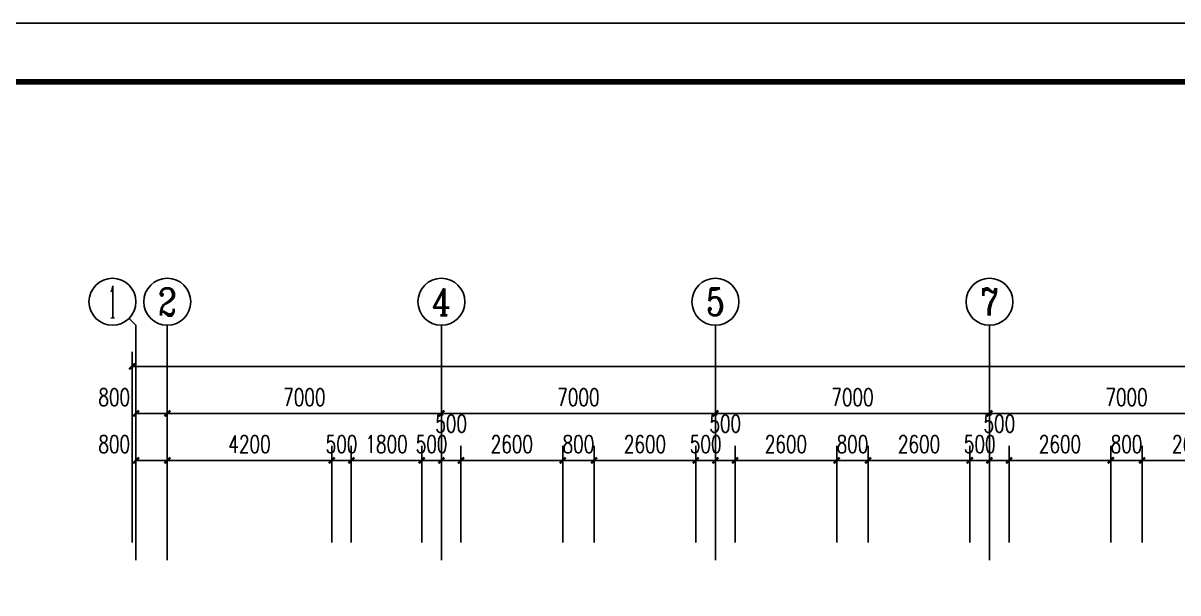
# Model space of a CAD drawing. Extents: x 1333527 to 1855755, y 1020844 to 1581249.
# Drawn here: x 1356491 to 1385986, y 1267537 to 1282088 of the extents above; entities that cross this region are included whole.
import ezdxf
from ezdxf.enums import TextEntityAlignment as Align

# ---------------------------------------------------------------- set-up
doc = ezdxf.new("R2010")
doc.units = 0
doc.header["$LTSCALE"] = 1000
doc.header["$PDSIZE"] = 5
doc.layers.add('1-建筑底图', color=8, linetype='Continuous', plot=False)
for name, color, linetype in [('AXIS_TEXT', 7, 'Continuous'), ('BTTK', 7, 'Continuous'), ('PUB_TITLE', 7, 'Continuous')]:
    doc.layers.add(name, color=color, linetype=linetype)
doc.styles.add('_TCH_AXIS', font='COMPLEX', dxfattribs={"bigfont": 'GBCBIG'})
doc.styles.add('_TCH_DIM_T3', font='SIMPLEX', dxfattribs={"width": 0.705882, "bigfont": 'GBCBIG'})
doc.styles.add('COMPLEX', font='COMPLEX')
doc.styles.add('HZ(TK)', font='geniso.shx', dxfattribs={"width": 0.9, "bigfont": 'hztxt.shx'})
doc.dimstyles.new('_TCH_ARCH&&150', dxfattribs={"dimtxt": 446.25, "dimasz": 150, "dimexe": 375, "dimexo": 450, "dimgap": 189.375, "dimtad": 1, "dimdec": 0, "dimzin": 0, "dimdsep": 46, "dimtxsty": '_TCH_DIM_T3', "dimblk": 'ARCHTICK', "dimcen": 0.09, "dimclrt": 7, "dimazin": 2, "dimtfac": 1, "dimtdec": 0, "dimtix": 1, "dimtmove": 2, "dimatfit": 3, "dimfxl": 1, "dimtolj": 1, "dimtzin": 0, "dimarcsym": 0})

# ---------------------------------------------------------------- blocks, each defined once
blk = doc.blocks.new('vhtemplate_2020年新竖式图框_A0')
at = {"layer": 'PUB_TITLE', "color": 7}
blk.add_lwpolyline([(0, 0), (1189, 0), (1189, 841), (0, 841)], close=True, dxfattribs=at)
at = {"layer": 'PUB_TITLE', "const_width": 1}
blk.add_lwpolyline([(25, 10), (1179, 10), (1179, 831), (25, 831)], close=True, dxfattribs=at)
at = {"layer": 'BTTK', "color": 4, "style": 'HZ(TK)', "width": 0.9}
for tag, p in [('合作单位', (1144, 743.5)), ('建设单位', (1144, 209.5)), ('工程名称', (1144, 176.5)), ('子项名称', (1154, 160)), ('图纸名称', (1144, 141))]:
    blk.add_attdef(tag, text='', height=3.5, dxfattribs=at).set_placement(p, align=Align.MIDDLE_CENTER)
for tag, p in [('注册证书号', (1156.5, 309.01)), ('注册印章号', (1156.5, 301.01)), ('设计号', (1154, 193)), ('图别', (1137.75, 34)), ('图号', (1170.25, 34)), ('版本号', (1137.75, 26)), ('日期', (1170.25, 26))]:
    blk.add_attdef(tag, text='', height=3.5, dxfattribs=at).set_placement(p, align=Align.MIDDLE)
blk = doc.blocks.new('_AXISO')
blk.add_circle((0, 0), 0.5)
at = {"layer": 'AXIS_TEXT', "style": 'COMPLEX', "width": 1.041667}
blk.add_attdef('A', text='', height=0.56, dxfattribs=at).set_placement((-0.25, -0.28), (0.25, -0.28), align=Align.FIT)
blk = doc.blocks.new('_ArchTick')
at = {"color": 0, "linetype": 'ByBlock', "const_width": 0.4}
blk.add_lwpolyline([(-0.5, -0.5), (0.5, 0.5)], dxfattribs=at)
blk = doc.blocks.new('*D317')
at = {"layer": '1-建筑底图', "color": 0, "lineweight": -2, "transparency": 16777216}
for p, q in [((500, 91950), (500, 94425)), ((1300, 91950), (1300, 94425)), ((500, 94050), (1300, 94050))]:
    blk.add_line(p, q, dxfattribs=at)
at = {"layer": 'Defpoints', "color": 0}
for p in [(1300, 94050), (500, 91500), (1300, 91500)]:
    blk.add_point(p, dxfattribs=at)
at = {"layer": '1-建筑底图', "color": 0, "lineweight": -2, "transparency": 16777216, "xscale": 150, "yscale": 150, "zscale": 150, "rotation": 180}
blk.add_blockref('_ArchTick', (500, 94050), dxfattribs=at)
at = {"layer": '1-建筑底图', "color": 0, "lineweight": -2, "transparency": 16777216, "xscale": 150, "yscale": 150, "zscale": 150}
blk.add_blockref('_ArchTick', (1300, 94050), dxfattribs=at)
at = {"layer": '1-建筑底图', "color": 7, "transparency": 16777216, "insert": (-55, 94463), "char_height": 446.2, "attachment_point": 5, "style": '_TCH_DIM_T3'}
blk.add_mtext('\\A1;800', dxfattribs=at)
blk = doc.blocks.new('*D318')
at = {"layer": '1-建筑底图', "color": 0, "lineweight": -2, "transparency": 16777216}
for p, q in [((1300, 91950), (1300, 94425)), ((5500, 91950), (5500, 94425)), ((1300, 94050), (5500, 94050))]:
    blk.add_line(p, q, dxfattribs=at)
at = {"layer": 'Defpoints', "color": 0}
for p in [(5500, 94050), (1300, 91500), (5500, 91500)]:
    blk.add_point(p, dxfattribs=at)
at = {"layer": '1-建筑底图', "color": 0, "lineweight": -2, "transparency": 16777216, "xscale": 150, "yscale": 150, "zscale": 150, "rotation": 180}
blk.add_blockref('_ArchTick', (1300, 94050), dxfattribs=at)
at = {"layer": '1-建筑底图', "color": 0, "lineweight": -2, "transparency": 16777216, "xscale": 150, "yscale": 150, "zscale": 150}
blk.add_blockref('_ArchTick', (5500, 94050), dxfattribs=at)
at = {"layer": '1-建筑底图', "color": 7, "transparency": 16777216, "insert": (3400, 94463), "char_height": 446.2, "attachment_point": 5, "style": '_TCH_DIM_T3'}
blk.add_mtext('\\A1;4200', dxfattribs=at)
blk = doc.blocks.new('*D319')
at = {"layer": '1-建筑底图', "color": 0, "lineweight": -2, "transparency": 16777216}
for p, q in [((5500, 91950), (5500, 94425)), ((6000, 91950), (6000, 94425)), ((5500, 94050), (5350, 94050)), ((5500, 94050), (6000, 94050)), ((6000, 94050), (6150, 94050))]:
    blk.add_line(p, q, dxfattribs=at)
at = {"layer": 'Defpoints', "color": 0}
for p in [(6000, 94050), (5500, 91500), (6000, 91500)]:
    blk.add_point(p, dxfattribs=at)
at = {"layer": '1-建筑底图', "color": 0, "lineweight": -2, "transparency": 16777216, "xscale": 150, "yscale": 150, "zscale": 150}
blk.add_blockref('_ArchTick', (5500, 94050), dxfattribs=at)
at = {"layer": '1-建筑底图', "color": 0, "lineweight": -2, "transparency": 16777216, "xscale": 150, "yscale": 150, "zscale": 150, "rotation": 180}
blk.add_blockref('_ArchTick', (6000, 94050), dxfattribs=at)
at = {"layer": '1-建筑底图', "color": 7, "transparency": 16777216, "insert": (5750, 94463), "char_height": 446.2, "attachment_point": 5, "style": '_TCH_DIM_T3'}
blk.add_mtext('\\A1;500', dxfattribs=at)
blk = doc.blocks.new('*D320')
at = {"layer": '1-建筑底图', "color": 0, "lineweight": -2, "transparency": 16777216}
for p, q in [((6000, 91950), (6000, 94425)), ((7800, 91950), (7800, 94425)), ((6000, 94050), (7800, 94050))]:
    blk.add_line(p, q, dxfattribs=at)
at = {"layer": 'Defpoints', "color": 0}
for p in [(7800, 94050), (6000, 91500), (7800, 91500)]:
    blk.add_point(p, dxfattribs=at)
at = {"layer": '1-建筑底图', "color": 0, "lineweight": -2, "transparency": 16777216, "xscale": 150, "yscale": 150, "zscale": 150, "rotation": 180}
blk.add_blockref('_ArchTick', (6000, 94050), dxfattribs=at)
at = {"layer": '1-建筑底图', "color": 0, "lineweight": -2, "transparency": 16777216, "xscale": 150, "yscale": 150, "zscale": 150}
blk.add_blockref('_ArchTick', (7800, 94050), dxfattribs=at)
at = {"layer": '1-建筑底图', "color": 7, "transparency": 16777216, "insert": (6900, 94463), "char_height": 446.2, "attachment_point": 5, "style": '_TCH_DIM_T3'}
blk.add_mtext('\\A1;1800', dxfattribs=at)
blk = doc.blocks.new('*D321')
at = {"layer": '1-建筑底图', "color": 0, "lineweight": -2, "transparency": 16777216}
for p, q in [((7800, 91950), (7800, 94425)), ((8300, 91950), (8300, 94425)), ((7800, 94050), (7650, 94050)), ((7800, 94050), (8300, 94050)), ((8300, 94050), (8450, 94050))]:
    blk.add_line(p, q, dxfattribs=at)
at = {"layer": 'Defpoints', "color": 0}
for p in [(8300, 94050), (7800, 91500), (8300, 91500)]:
    blk.add_point(p, dxfattribs=at)
at = {"layer": '1-建筑底图', "color": 0, "lineweight": -2, "transparency": 16777216, "xscale": 150, "yscale": 150, "zscale": 150}
blk.add_blockref('_ArchTick', (7800, 94050), dxfattribs=at)
at = {"layer": '1-建筑底图', "color": 0, "lineweight": -2, "transparency": 16777216, "xscale": 150, "yscale": 150, "zscale": 150, "rotation": 180}
blk.add_blockref('_ArchTick', (8300, 94050), dxfattribs=at)
at = {"layer": '1-建筑底图', "color": 7, "transparency": 16777216, "insert": (8050, 94463), "char_height": 446.2, "attachment_point": 5, "style": '_TCH_DIM_T3'}
blk.add_mtext('\\A1;500', dxfattribs=at)
blk = doc.blocks.new('*D322')
at = {"layer": '1-建筑底图', "color": 0, "lineweight": -2, "transparency": 16777216}
for p, q in [((8300, 91950), (8300, 94425)), ((8800, 91950), (8800, 94425)), ((8300, 94050), (8800, 94050))]:
    blk.add_line(p, q, dxfattribs=at)
at = {"layer": 'Defpoints', "color": 0}
for p in [(8800, 94050), (8300, 91500), (8800, 91500)]:
    blk.add_point(p, dxfattribs=at)
at = {"layer": '1-建筑底图', "color": 0, "lineweight": -2, "transparency": 16777216, "xscale": 150, "yscale": 150, "zscale": 150, "rotation": 180}
blk.add_blockref('_ArchTick', (8300, 94050), dxfattribs=at)
at = {"layer": '1-建筑底图', "color": 0, "lineweight": -2, "transparency": 16777216, "xscale": 150, "yscale": 150, "zscale": 150}
blk.add_blockref('_ArchTick', (8800, 94050), dxfattribs=at)
at = {"layer": '1-建筑底图', "color": 7, "transparency": 16777216, "insert": (8550, 94988), "char_height": 446.2, "attachment_point": 5, "style": '_TCH_DIM_T3'}
blk.add_mtext('\\A1;500', dxfattribs=at)
blk = doc.blocks.new('*D323')
at = {"layer": '1-建筑底图', "color": 0, "lineweight": -2, "transparency": 16777216}
for p, q in [((8800, 91950), (8800, 94425)), ((11400, 91950), (11400, 94425)), ((8800, 94050), (11400, 94050))]:
    blk.add_line(p, q, dxfattribs=at)
at = {"layer": 'Defpoints', "color": 0}
for p in [(11400, 94050), (8800, 91500), (11400, 91500)]:
    blk.add_point(p, dxfattribs=at)
at = {"layer": '1-建筑底图', "color": 0, "lineweight": -2, "transparency": 16777216, "xscale": 150, "yscale": 150, "zscale": 150, "rotation": 180}
blk.add_blockref('_ArchTick', (8800, 94050), dxfattribs=at)
at = {"layer": '1-建筑底图', "color": 0, "lineweight": -2, "transparency": 16777216, "xscale": 150, "yscale": 150, "zscale": 150}
blk.add_blockref('_ArchTick', (11400, 94050), dxfattribs=at)
at = {"layer": '1-建筑底图', "color": 7, "transparency": 16777216, "insert": (10100, 94463), "char_height": 446.2, "attachment_point": 5, "style": '_TCH_DIM_T3'}
blk.add_mtext('\\A1;2600', dxfattribs=at)
blk = doc.blocks.new('*D324')
at = {"layer": '1-建筑底图', "color": 0, "lineweight": -2, "transparency": 16777216}
for p, q in [((11400, 91950), (11400, 94425)), ((12200, 91950), (12200, 94425)), ((11400, 94050), (11250, 94050)), ((11400, 94050), (12200, 94050)), ((12200, 94050), (12350, 94050))]:
    blk.add_line(p, q, dxfattribs=at)
at = {"layer": 'Defpoints', "color": 0}
for p in [(12200, 94050), (11400, 91500), (12200, 91500)]:
    blk.add_point(p, dxfattribs=at)
at = {"layer": '1-建筑底图', "color": 0, "lineweight": -2, "transparency": 16777216, "xscale": 150, "yscale": 150, "zscale": 150}
blk.add_blockref('_ArchTick', (11400, 94050), dxfattribs=at)
at = {"layer": '1-建筑底图', "color": 0, "lineweight": -2, "transparency": 16777216, "xscale": 150, "yscale": 150, "zscale": 150, "rotation": 180}
blk.add_blockref('_ArchTick', (12200, 94050), dxfattribs=at)
at = {"layer": '1-建筑底图', "color": 7, "transparency": 16777216, "insert": (11800, 94463), "char_height": 446.2, "attachment_point": 5, "style": '_TCH_DIM_T3'}
blk.add_mtext('\\A1;800', dxfattribs=at)
blk = doc.blocks.new('*D325')
at = {"layer": '1-建筑底图', "color": 0, "lineweight": -2, "transparency": 16777216}
for p, q in [((12200, 91950), (12200, 94425)), ((14800, 91950), (14800, 94425)), ((12200, 94050), (14800, 94050))]:
    blk.add_line(p, q, dxfattribs=at)
at = {"layer": 'Defpoints', "color": 0}
for p in [(14800, 94050), (12200, 91500), (14800, 91500)]:
    blk.add_point(p, dxfattribs=at)
at = {"layer": '1-建筑底图', "color": 0, "lineweight": -2, "transparency": 16777216, "xscale": 150, "yscale": 150, "zscale": 150, "rotation": 180}
blk.add_blockref('_ArchTick', (12200, 94050), dxfattribs=at)
at = {"layer": '1-建筑底图', "color": 0, "lineweight": -2, "transparency": 16777216, "xscale": 150, "yscale": 150, "zscale": 150}
blk.add_blockref('_ArchTick', (14800, 94050), dxfattribs=at)
at = {"layer": '1-建筑底图', "color": 7, "transparency": 16777216, "insert": (13500, 94463), "char_height": 446.2, "attachment_point": 5, "style": '_TCH_DIM_T3'}
blk.add_mtext('\\A1;2600', dxfattribs=at)
blk = doc.blocks.new('*D326')
at = {"layer": '1-建筑底图', "color": 0, "lineweight": -2, "transparency": 16777216}
for p, q in [((14800, 91950), (14800, 94425)), ((15300, 91950), (15300, 94425)), ((14800, 94050), (14650, 94050)), ((14800, 94050), (15300, 94050)), ((15300, 94050), (15450, 94050))]:
    blk.add_line(p, q, dxfattribs=at)
at = {"layer": 'Defpoints', "color": 0}
for p in [(15300, 94050), (14800, 91500), (15300, 91500)]:
    blk.add_point(p, dxfattribs=at)
at = {"layer": '1-建筑底图', "color": 0, "lineweight": -2, "transparency": 16777216, "xscale": 150, "yscale": 150, "zscale": 150}
blk.add_blockref('_ArchTick', (14800, 94050), dxfattribs=at)
at = {"layer": '1-建筑底图', "color": 0, "lineweight": -2, "transparency": 16777216, "xscale": 150, "yscale": 150, "zscale": 150, "rotation": 180}
blk.add_blockref('_ArchTick', (15300, 94050), dxfattribs=at)
at = {"layer": '1-建筑底图', "color": 7, "transparency": 16777216, "insert": (15050, 94463), "char_height": 446.2, "attachment_point": 5, "style": '_TCH_DIM_T3'}
blk.add_mtext('\\A1;500', dxfattribs=at)
blk = doc.blocks.new('*D327')
at = {"layer": '1-建筑底图', "color": 0, "lineweight": -2, "transparency": 16777216}
for p, q in [((15300, 91950), (15300, 94425)), ((15800, 91950), (15800, 94425)), ((15300, 94050), (15800, 94050))]:
    blk.add_line(p, q, dxfattribs=at)
at = {"layer": 'Defpoints', "color": 0}
for p in [(15800, 94050), (15300, 91500), (15800, 91500)]:
    blk.add_point(p, dxfattribs=at)
at = {"layer": '1-建筑底图', "color": 0, "lineweight": -2, "transparency": 16777216, "xscale": 150, "yscale": 150, "zscale": 150, "rotation": 180}
blk.add_blockref('_ArchTick', (15300, 94050), dxfattribs=at)
at = {"layer": '1-建筑底图', "color": 0, "lineweight": -2, "transparency": 16777216, "xscale": 150, "yscale": 150, "zscale": 150}
blk.add_blockref('_ArchTick', (15800, 94050), dxfattribs=at)
at = {"layer": '1-建筑底图', "color": 7, "transparency": 16777216, "insert": (15550, 94988), "char_height": 446.2, "attachment_point": 5, "style": '_TCH_DIM_T3'}
blk.add_mtext('\\A1;500', dxfattribs=at)
blk = doc.blocks.new('*D328')
at = {"layer": '1-建筑底图', "color": 0, "lineweight": -2, "transparency": 16777216}
for p, q in [((15800, 91950), (15800, 94425)), ((18400, 91950), (18400, 94425)), ((15800, 94050), (18400, 94050))]:
    blk.add_line(p, q, dxfattribs=at)
at = {"layer": 'Defpoints', "color": 0}
for p in [(18400, 94050), (15800, 91500), (18400, 91500)]:
    blk.add_point(p, dxfattribs=at)
at = {"layer": '1-建筑底图', "color": 0, "lineweight": -2, "transparency": 16777216, "xscale": 150, "yscale": 150, "zscale": 150, "rotation": 180}
blk.add_blockref('_ArchTick', (15800, 94050), dxfattribs=at)
at = {"layer": '1-建筑底图', "color": 0, "lineweight": -2, "transparency": 16777216, "xscale": 150, "yscale": 150, "zscale": 150}
blk.add_blockref('_ArchTick', (18400, 94050), dxfattribs=at)
at = {"layer": '1-建筑底图', "color": 7, "transparency": 16777216, "insert": (17100, 94463), "char_height": 446.2, "attachment_point": 5, "style": '_TCH_DIM_T3'}
blk.add_mtext('\\A1;2600', dxfattribs=at)
blk = doc.blocks.new('*D329')
at = {"layer": '1-建筑底图', "color": 0, "lineweight": -2, "transparency": 16777216}
for p, q in [((18400, 91950), (18400, 94425)), ((19200, 91950), (19200, 94425)), ((18400, 94050), (18250, 94050)), ((18400, 94050), (19200, 94050)), ((19200, 94050), (19350, 94050))]:
    blk.add_line(p, q, dxfattribs=at)
at = {"layer": 'Defpoints', "color": 0}
for p in [(19200, 94050), (18400, 91500), (19200, 91500)]:
    blk.add_point(p, dxfattribs=at)
at = {"layer": '1-建筑底图', "color": 0, "lineweight": -2, "transparency": 16777216, "xscale": 150, "yscale": 150, "zscale": 150}
blk.add_blockref('_ArchTick', (18400, 94050), dxfattribs=at)
at = {"layer": '1-建筑底图', "color": 0, "lineweight": -2, "transparency": 16777216, "xscale": 150, "yscale": 150, "zscale": 150, "rotation": 180}
blk.add_blockref('_ArchTick', (19200, 94050), dxfattribs=at)
at = {"layer": '1-建筑底图', "color": 7, "transparency": 16777216, "insert": (18800, 94463), "char_height": 446.2, "attachment_point": 5, "style": '_TCH_DIM_T3'}
blk.add_mtext('\\A1;800', dxfattribs=at)
blk = doc.blocks.new('*D330')
at = {"layer": '1-建筑底图', "color": 0, "lineweight": -2, "transparency": 16777216}
for p, q in [((19200, 91950), (19200, 94425)), ((21800, 91950), (21800, 94425)), ((19200, 94050), (21800, 94050))]:
    blk.add_line(p, q, dxfattribs=at)
at = {"layer": 'Defpoints', "color": 0}
for p in [(21800, 94050), (19200, 91500), (21800, 91500)]:
    blk.add_point(p, dxfattribs=at)
at = {"layer": '1-建筑底图', "color": 0, "lineweight": -2, "transparency": 16777216, "xscale": 150, "yscale": 150, "zscale": 150, "rotation": 180}
blk.add_blockref('_ArchTick', (19200, 94050), dxfattribs=at)
at = {"layer": '1-建筑底图', "color": 0, "lineweight": -2, "transparency": 16777216, "xscale": 150, "yscale": 150, "zscale": 150}
blk.add_blockref('_ArchTick', (21800, 94050), dxfattribs=at)
at = {"layer": '1-建筑底图', "color": 7, "transparency": 16777216, "insert": (20500, 94463), "char_height": 446.2, "attachment_point": 5, "style": '_TCH_DIM_T3'}
blk.add_mtext('\\A1;2600', dxfattribs=at)
blk = doc.blocks.new('*D331')
at = {"layer": '1-建筑底图', "color": 0, "lineweight": -2, "transparency": 16777216}
for p, q in [((21800, 91950), (21800, 94425)), ((22300, 91950), (22300, 94425)), ((21800, 94050), (21650, 94050)), ((21800, 94050), (22300, 94050)), ((22300, 94050), (22450, 94050))]:
    blk.add_line(p, q, dxfattribs=at)
at = {"layer": 'Defpoints', "color": 0}
for p in [(22300, 94050), (21800, 91500), (22300, 91500)]:
    blk.add_point(p, dxfattribs=at)
at = {"layer": '1-建筑底图', "color": 0, "lineweight": -2, "transparency": 16777216, "xscale": 150, "yscale": 150, "zscale": 150}
blk.add_blockref('_ArchTick', (21800, 94050), dxfattribs=at)
at = {"layer": '1-建筑底图', "color": 0, "lineweight": -2, "transparency": 16777216, "xscale": 150, "yscale": 150, "zscale": 150, "rotation": 180}
blk.add_blockref('_ArchTick', (22300, 94050), dxfattribs=at)
at = {"layer": '1-建筑底图', "color": 7, "transparency": 16777216, "insert": (22050, 94463), "char_height": 446.2, "attachment_point": 5, "style": '_TCH_DIM_T3'}
blk.add_mtext('\\A1;500', dxfattribs=at)
blk = doc.blocks.new('*D332')
at = {"layer": '1-建筑底图', "color": 0, "lineweight": -2, "transparency": 16777216}
for p, q in [((22300, 91950), (22300, 94425)), ((22800, 91950), (22800, 94425)), ((22300, 94050), (22800, 94050))]:
    blk.add_line(p, q, dxfattribs=at)
at = {"layer": 'Defpoints', "color": 0}
for p in [(22800, 94050), (22300, 91500), (22800, 91500)]:
    blk.add_point(p, dxfattribs=at)
at = {"layer": '1-建筑底图', "color": 0, "lineweight": -2, "transparency": 16777216, "xscale": 150, "yscale": 150, "zscale": 150, "rotation": 180}
blk.add_blockref('_ArchTick', (22300, 94050), dxfattribs=at)
at = {"layer": '1-建筑底图', "color": 0, "lineweight": -2, "transparency": 16777216, "xscale": 150, "yscale": 150, "zscale": 150}
blk.add_blockref('_ArchTick', (22800, 94050), dxfattribs=at)
at = {"layer": '1-建筑底图', "color": 7, "transparency": 16777216, "insert": (22550, 94988), "char_height": 446.2, "attachment_point": 5, "style": '_TCH_DIM_T3'}
blk.add_mtext('\\A1;500', dxfattribs=at)
blk = doc.blocks.new('*D333')
at = {"layer": '1-建筑底图', "color": 0, "lineweight": -2, "transparency": 16777216}
for p, q in [((22800, 91950), (22800, 94425)), ((25400, 91950), (25400, 94425)), ((22800, 94050), (25400, 94050))]:
    blk.add_line(p, q, dxfattribs=at)
at = {"layer": 'Defpoints', "color": 0}
for p in [(25400, 94050), (22800, 91500), (25400, 91500)]:
    blk.add_point(p, dxfattribs=at)
at = {"layer": '1-建筑底图', "color": 0, "lineweight": -2, "transparency": 16777216, "xscale": 150, "yscale": 150, "zscale": 150, "rotation": 180}
blk.add_blockref('_ArchTick', (22800, 94050), dxfattribs=at)
at = {"layer": '1-建筑底图', "color": 0, "lineweight": -2, "transparency": 16777216, "xscale": 150, "yscale": 150, "zscale": 150}
blk.add_blockref('_ArchTick', (25400, 94050), dxfattribs=at)
at = {"layer": '1-建筑底图', "color": 7, "transparency": 16777216, "insert": (24100, 94463), "char_height": 446.2, "attachment_point": 5, "style": '_TCH_DIM_T3'}
blk.add_mtext('\\A1;2600', dxfattribs=at)
blk = doc.blocks.new('*D334')
at = {"layer": '1-建筑底图', "color": 0, "lineweight": -2, "transparency": 16777216}
for p, q in [((25400, 91950), (25400, 94425)), ((26200, 91950), (26200, 94425)), ((25400, 94050), (25250, 94050)), ((25400, 94050), (26200, 94050)), ((26200, 94050), (26350, 94050))]:
    blk.add_line(p, q, dxfattribs=at)
at = {"layer": 'Defpoints', "color": 0}
for p in [(26200, 94050), (25400, 91500), (26200, 91500)]:
    blk.add_point(p, dxfattribs=at)
at = {"layer": '1-建筑底图', "color": 0, "lineweight": -2, "transparency": 16777216, "xscale": 150, "yscale": 150, "zscale": 150}
blk.add_blockref('_ArchTick', (25400, 94050), dxfattribs=at)
at = {"layer": '1-建筑底图', "color": 0, "lineweight": -2, "transparency": 16777216, "xscale": 150, "yscale": 150, "zscale": 150, "rotation": 180}
blk.add_blockref('_ArchTick', (26200, 94050), dxfattribs=at)
at = {"layer": '1-建筑底图', "color": 7, "transparency": 16777216, "insert": (25800, 94463), "char_height": 446.2, "attachment_point": 5, "style": '_TCH_DIM_T3'}
blk.add_mtext('\\A1;800', dxfattribs=at)
blk = doc.blocks.new('*D335')
at = {"layer": '1-建筑底图', "color": 0, "lineweight": -2, "transparency": 16777216}
for p, q in [((26200, 91950), (26200, 94425)), ((28800, 91950), (28800, 94425)), ((26200, 94050), (28800, 94050))]:
    blk.add_line(p, q, dxfattribs=at)
at = {"layer": 'Defpoints', "color": 0}
for p in [(28800, 94050), (26200, 91500), (28800, 91500)]:
    blk.add_point(p, dxfattribs=at)
at = {"layer": '1-建筑底图', "color": 0, "lineweight": -2, "transparency": 16777216, "xscale": 150, "yscale": 150, "zscale": 150, "rotation": 180}
blk.add_blockref('_ArchTick', (26200, 94050), dxfattribs=at)
at = {"layer": '1-建筑底图', "color": 0, "lineweight": -2, "transparency": 16777216, "xscale": 150, "yscale": 150, "zscale": 150}
blk.add_blockref('_ArchTick', (28800, 94050), dxfattribs=at)
at = {"layer": '1-建筑底图', "color": 7, "transparency": 16777216, "insert": (27500, 94463), "char_height": 446.2, "attachment_point": 5, "style": '_TCH_DIM_T3'}
blk.add_mtext('\\A1;2600', dxfattribs=at)
blk = doc.blocks.new('*D467')
at = {"layer": '1-建筑底图', "color": 0, "lineweight": -2, "transparency": 16777216}
for p, q in [((500, 91950), (500, 95625)), ((1300, 91950), (1300, 95625)), ((500, 95250), (1300, 95250))]:
    blk.add_line(p, q, dxfattribs=at)
at = {"layer": 'Defpoints', "color": 0}
for p in [(1300, 95250), (500, 91500), (1300, 91500)]:
    blk.add_point(p, dxfattribs=at)
at = {"layer": '1-建筑底图', "color": 0, "lineweight": -2, "transparency": 16777216, "xscale": 150, "yscale": 150, "zscale": 150, "rotation": 180}
blk.add_blockref('_ArchTick', (500, 95250), dxfattribs=at)
at = {"layer": '1-建筑底图', "color": 0, "lineweight": -2, "transparency": 16777216, "xscale": 150, "yscale": 150, "zscale": 150}
blk.add_blockref('_ArchTick', (1300, 95250), dxfattribs=at)
at = {"layer": '1-建筑底图', "color": 7, "transparency": 16777216, "insert": (-55, 95663), "char_height": 446.2, "attachment_point": 5, "style": '_TCH_DIM_T3'}
blk.add_mtext('\\A1;800', dxfattribs=at)
blk = doc.blocks.new('*D468')
at = {"layer": '1-建筑底图', "color": 0, "lineweight": -2, "transparency": 16777216}
for p, q in [((1300, 91950), (1300, 95625)), ((8300, 91950), (8300, 95625)), ((1300, 95250), (8300, 95250))]:
    blk.add_line(p, q, dxfattribs=at)
at = {"layer": 'Defpoints', "color": 0}
for p in [(8300, 95250), (1300, 91500), (8300, 91500)]:
    blk.add_point(p, dxfattribs=at)
at = {"layer": '1-建筑底图', "color": 0, "lineweight": -2, "transparency": 16777216, "xscale": 150, "yscale": 150, "zscale": 150, "rotation": 180}
blk.add_blockref('_ArchTick', (1300, 95250), dxfattribs=at)
at = {"layer": '1-建筑底图', "color": 0, "lineweight": -2, "transparency": 16777216, "xscale": 150, "yscale": 150, "zscale": 150}
blk.add_blockref('_ArchTick', (8300, 95250), dxfattribs=at)
at = {"layer": '1-建筑底图', "color": 7, "transparency": 16777216, "insert": (4800, 95663), "char_height": 446.2, "attachment_point": 5, "style": '_TCH_DIM_T3'}
blk.add_mtext('\\A1;7000', dxfattribs=at)
blk = doc.blocks.new('*D469')
at = {"layer": '1-建筑底图', "color": 0, "lineweight": -2, "transparency": 16777216}
for p, q in [((8300, 91950), (8300, 95625)), ((15300, 91950), (15300, 95625)), ((8300, 95250), (15300, 95250))]:
    blk.add_line(p, q, dxfattribs=at)
at = {"layer": 'Defpoints', "color": 0}
for p in [(15300, 95250), (8300, 91500), (15300, 91500)]:
    blk.add_point(p, dxfattribs=at)
at = {"layer": '1-建筑底图', "color": 0, "lineweight": -2, "transparency": 16777216, "xscale": 150, "yscale": 150, "zscale": 150, "rotation": 180}
blk.add_blockref('_ArchTick', (8300, 95250), dxfattribs=at)
at = {"layer": '1-建筑底图', "color": 0, "lineweight": -2, "transparency": 16777216, "xscale": 150, "yscale": 150, "zscale": 150}
blk.add_blockref('_ArchTick', (15300, 95250), dxfattribs=at)
at = {"layer": '1-建筑底图', "color": 7, "transparency": 16777216, "insert": (11800, 95663), "char_height": 446.2, "attachment_point": 5, "style": '_TCH_DIM_T3'}
blk.add_mtext('\\A1;7000', dxfattribs=at)
blk = doc.blocks.new('*D470')
at = {"layer": '1-建筑底图', "color": 0, "lineweight": -2, "transparency": 16777216}
for p, q in [((15300, 91950), (15300, 95625)), ((22300, 91950), (22300, 95625)), ((15300, 95250), (22300, 95250))]:
    blk.add_line(p, q, dxfattribs=at)
at = {"layer": 'Defpoints', "color": 0}
for p in [(22300, 95250), (15300, 91500), (22300, 91500)]:
    blk.add_point(p, dxfattribs=at)
at = {"layer": '1-建筑底图', "color": 0, "lineweight": -2, "transparency": 16777216, "xscale": 150, "yscale": 150, "zscale": 150, "rotation": 180}
blk.add_blockref('_ArchTick', (15300, 95250), dxfattribs=at)
at = {"layer": '1-建筑底图', "color": 0, "lineweight": -2, "transparency": 16777216, "xscale": 150, "yscale": 150, "zscale": 150}
blk.add_blockref('_ArchTick', (22300, 95250), dxfattribs=at)
at = {"layer": '1-建筑底图', "color": 7, "transparency": 16777216, "insert": (18800, 95663), "char_height": 446.2, "attachment_point": 5, "style": '_TCH_DIM_T3'}
blk.add_mtext('\\A1;7000', dxfattribs=at)
blk = doc.blocks.new('*D471')
at = {"layer": '1-建筑底图', "color": 0, "lineweight": -2, "transparency": 16777216}
for p, q in [((22300, 91950), (22300, 95625)), ((29300, 91950), (29300, 95625)), ((22300, 95250), (29300, 95250))]:
    blk.add_line(p, q, dxfattribs=at)
at = {"layer": 'Defpoints', "color": 0}
for p in [(29300, 95250), (22300, 91500), (29300, 91500)]:
    blk.add_point(p, dxfattribs=at)
at = {"layer": '1-建筑底图', "color": 0, "lineweight": -2, "transparency": 16777216, "xscale": 150, "yscale": 150, "zscale": 150, "rotation": 180}
blk.add_blockref('_ArchTick', (22300, 95250), dxfattribs=at)
at = {"layer": '1-建筑底图', "color": 0, "lineweight": -2, "transparency": 16777216, "xscale": 150, "yscale": 150, "zscale": 150}
blk.add_blockref('_ArchTick', (29300, 95250), dxfattribs=at)
at = {"layer": '1-建筑底图', "color": 7, "transparency": 16777216, "insert": (25800, 95663), "char_height": 446.2, "attachment_point": 5, "style": '_TCH_DIM_T3'}
blk.add_mtext('\\A1;7000', dxfattribs=at)
blk = doc.blocks.new('*D486')
at = {"layer": '1-建筑底图', "color": 0, "lineweight": -2, "transparency": 16777216}
for p, q in [((400, 91950), (400, 96825)), ((111600, 91950), (111600, 96825)), ((400, 96450), (111600, 96450))]:
    blk.add_line(p, q, dxfattribs=at)
at = {"layer": 'Defpoints', "color": 0}
for p in [(111600, 96450), (400, 91500), (111600, 91500)]:
    blk.add_point(p, dxfattribs=at)
at = {"layer": '1-建筑底图', "color": 0, "lineweight": -2, "transparency": 16777216, "xscale": 150, "yscale": 150, "zscale": 150, "rotation": 180}
blk.add_blockref('_ArchTick', (400, 96450), dxfattribs=at)
at = {"layer": '1-建筑底图', "color": 0, "lineweight": -2, "transparency": 16777216, "xscale": 150, "yscale": 150, "zscale": 150}
blk.add_blockref('_ArchTick', (111600, 96450), dxfattribs=at)
at = {"layer": '1-建筑底图', "color": 7, "transparency": 16777216, "insert": (56000, 96863), "char_height": 446.2, "attachment_point": 5, "style": '_TCH_DIM_T3'}
blk.add_mtext('\\A1;111200', dxfattribs=at)
blk = doc.blocks.new('1-一层建筑底图')
at = {"layer": '1-建筑底图', "color": 8}
for p, q in [((324.3, 97675.7), (500, 97500)), ((500, 91500), (500, 97500)), ((1300, 91500), (1300, 97500)), ((8300, 91500), (8300, 97500)), ((15300, 91500), (15300, 97500)), ((22300, 91500), (22300, 97500))]:
    blk.add_line(p, q, dxfattribs=at)
ref = blk.add_blockref('_AXISO', (-100, 98100), dxfattribs=dict(at, xscale=1200, yscale=1200, zscale=1200))
ref.add_attrib('A', '1', dxfattribs={"layer": 'AXIS_TEXT', "height": 817.2, "style": '_TCH_AXIS', "width": 0.555556}).set_placement((-197.3, 97691.4), (-2.7, 97691.4), align=Align.FIT)
ref = blk.add_blockref('_AXISO', (1300, 98100), dxfattribs=dict(at, xscale=1200, yscale=1200, zscale=1200))
ref.add_attrib('A', '2', dxfattribs={"layer": 'AXIS_TEXT', "height": 698.9, "style": '_TCH_AXIS'}).set_placement((1067, 97750.5), (1533, 97750.5), align=Align.FIT)
ref = blk.add_blockref('_AXISO', (8300, 98100), dxfattribs=dict(at, xscale=1200, yscale=1200, zscale=1200))
ref.add_attrib('A', '4', dxfattribs={"layer": 'AXIS_TEXT', "height": 683.5, "style": '_TCH_AXIS', "width": 0.9375}).set_placement((8055.9, 97758.2), (8544.1, 97758.2), align=Align.FIT)
ref = blk.add_blockref('_AXISO', (15300, 98100), dxfattribs=dict(at, xscale=1200, yscale=1200, zscale=1200))
ref.add_attrib('A', '5', dxfattribs={"layer": 'AXIS_TEXT', "height": 698.9, "style": '_TCH_AXIS'}).set_placement((15067, 97750.5), (15533, 97750.5), align=Align.FIT)
ref = blk.add_blockref('_AXISO', (22300, 98100), dxfattribs=dict(at, xscale=1200, yscale=1200, zscale=1200))
ref.add_attrib('A', '7', dxfattribs={"layer": 'AXIS_TEXT', "height": 698.9, "style": '_TCH_AXIS'}).set_placement((22067, 97750.5), (22533, 97750.5), align=Align.FIT)
for p1, p2, distance, picture, middle in [((400, 91500), (111600, 91500), 4950, '*D486', (56000, 96862.5)), ((1300, 91500), (8300, 91500), 3750, '*D468', (4800, 95662.5)), ((8300, 91500), (15300, 91500), 3750, '*D469', (11800, 95662.5)), ((15300, 91500), (22300, 91500), 3750, '*D470', (18800, 95662.5)), ((22300, 91500), (29300, 91500), 3750, '*D471', (25800, 95662.5)), ((1300, 91500), (5500, 91500), 2550, '*D318', (3400, 94462.5)), ((5500, 91500), (6000, 91500), 2550, '*D319', (5750, 94462.5)), ((6000, 91500), (7800, 91500), 2550, '*D320', (6900, 94462.5)), ((7800, 91500), (8300, 91500), 2550, '*D321', (8050, 94462.5)), ((8800, 91500), (11400, 91500), 2550, '*D323', (10100, 94462.5)), ((11400, 91500), (12200, 91500), 2550, '*D324', (11800, 94462.5)), ((12200, 91500), (14800, 91500), 2550, '*D325', (13500, 94462.5)), ((14800, 91500), (15300, 91500), 2550, '*D326', (15050, 94462.5)), ((15800, 91500), (18400, 91500), 2550, '*D328', (17100, 94462.5)), ((18400, 91500), (19200, 91500), 2550, '*D329', (18800, 94462.5)), ((19200, 91500), (21800, 91500), 2550, '*D330', (20500, 94462.5)), ((21800, 91500), (22300, 91500), 2550, '*D331', (22050, 94462.5)), ((22800, 91500), (25400, 91500), 2550, '*D333', (24100, 94462.5)), ((25400, 91500), (26200, 91500), 2550, '*D334', (25800, 94462.5)), ((26200, 91500), (28800, 91500), 2550, '*D335', (27500, 94462.5))]:
    dim = blk.add_aligned_dim(p1=p1, p2=p2, distance=distance, dimstyle='_TCH_ARCH&&150', dxfattribs=at)
    dim.commit()
    dim.dimension.update_dxf_attribs({"geometry": picture, "text_midpoint": middle})
for base, p1, p2, picture, middle in [((1300, 95250), (500, 91500), (1300, 91500), '*D467', (-55, 95662.5)), ((8800, 94050), (8300, 91500), (8800, 91500), '*D322', (8550, 94987.5)), ((15800, 94050), (15300, 91500), (15800, 91500), '*D327', (15550, 94987.5)), ((22800, 94050), (22300, 91500), (22800, 91500), '*D332', (22550, 94987.5)), ((1300, 94050), (500, 91500), (1300, 91500), '*D317', (-55, 94462.5))]:
    dim = blk.add_linear_dim(base=base, p1=p1, p2=p2, angle=0, dimstyle='_TCH_ARCH&&150', dxfattribs=at)
    dim.commit()
    dim.dimension.update_dxf_attribs({"geometry": picture, "text_midpoint": middle, "dimtype": 161})

msp = doc.modelspace()

# ---------------------------------------------------------------- linework, layer by layer
at = {"layer": 'PUB_TITLE'}
msp.add_lwpolyline([(1333527, 1155938), (1511877, 1155938), (1511877, 1282088), (1333527, 1282088)], close=True, dxfattribs=at)
at = {"layer": 'PUB_TITLE', "const_width": 150}
msp.add_lwpolyline([(1337277, 1157438), (1510377, 1157438), (1510377, 1280588), (1337277, 1280588)], close=True, dxfattribs=at)

# ---------------------------------------------------------------- block references
at = {"xscale": 150, "yscale": 150, "zscale": 150}
msp.add_blockref('vhtemplate_2020年新竖式图框_A0', (1333527, 1155938), dxfattribs=at)
at = {"layer": '1-建筑底图'}
msp.add_blockref('1-一层建筑底图', (1358874, 1176871), dxfattribs=at)

doc.saveas('drawing.dxf')
